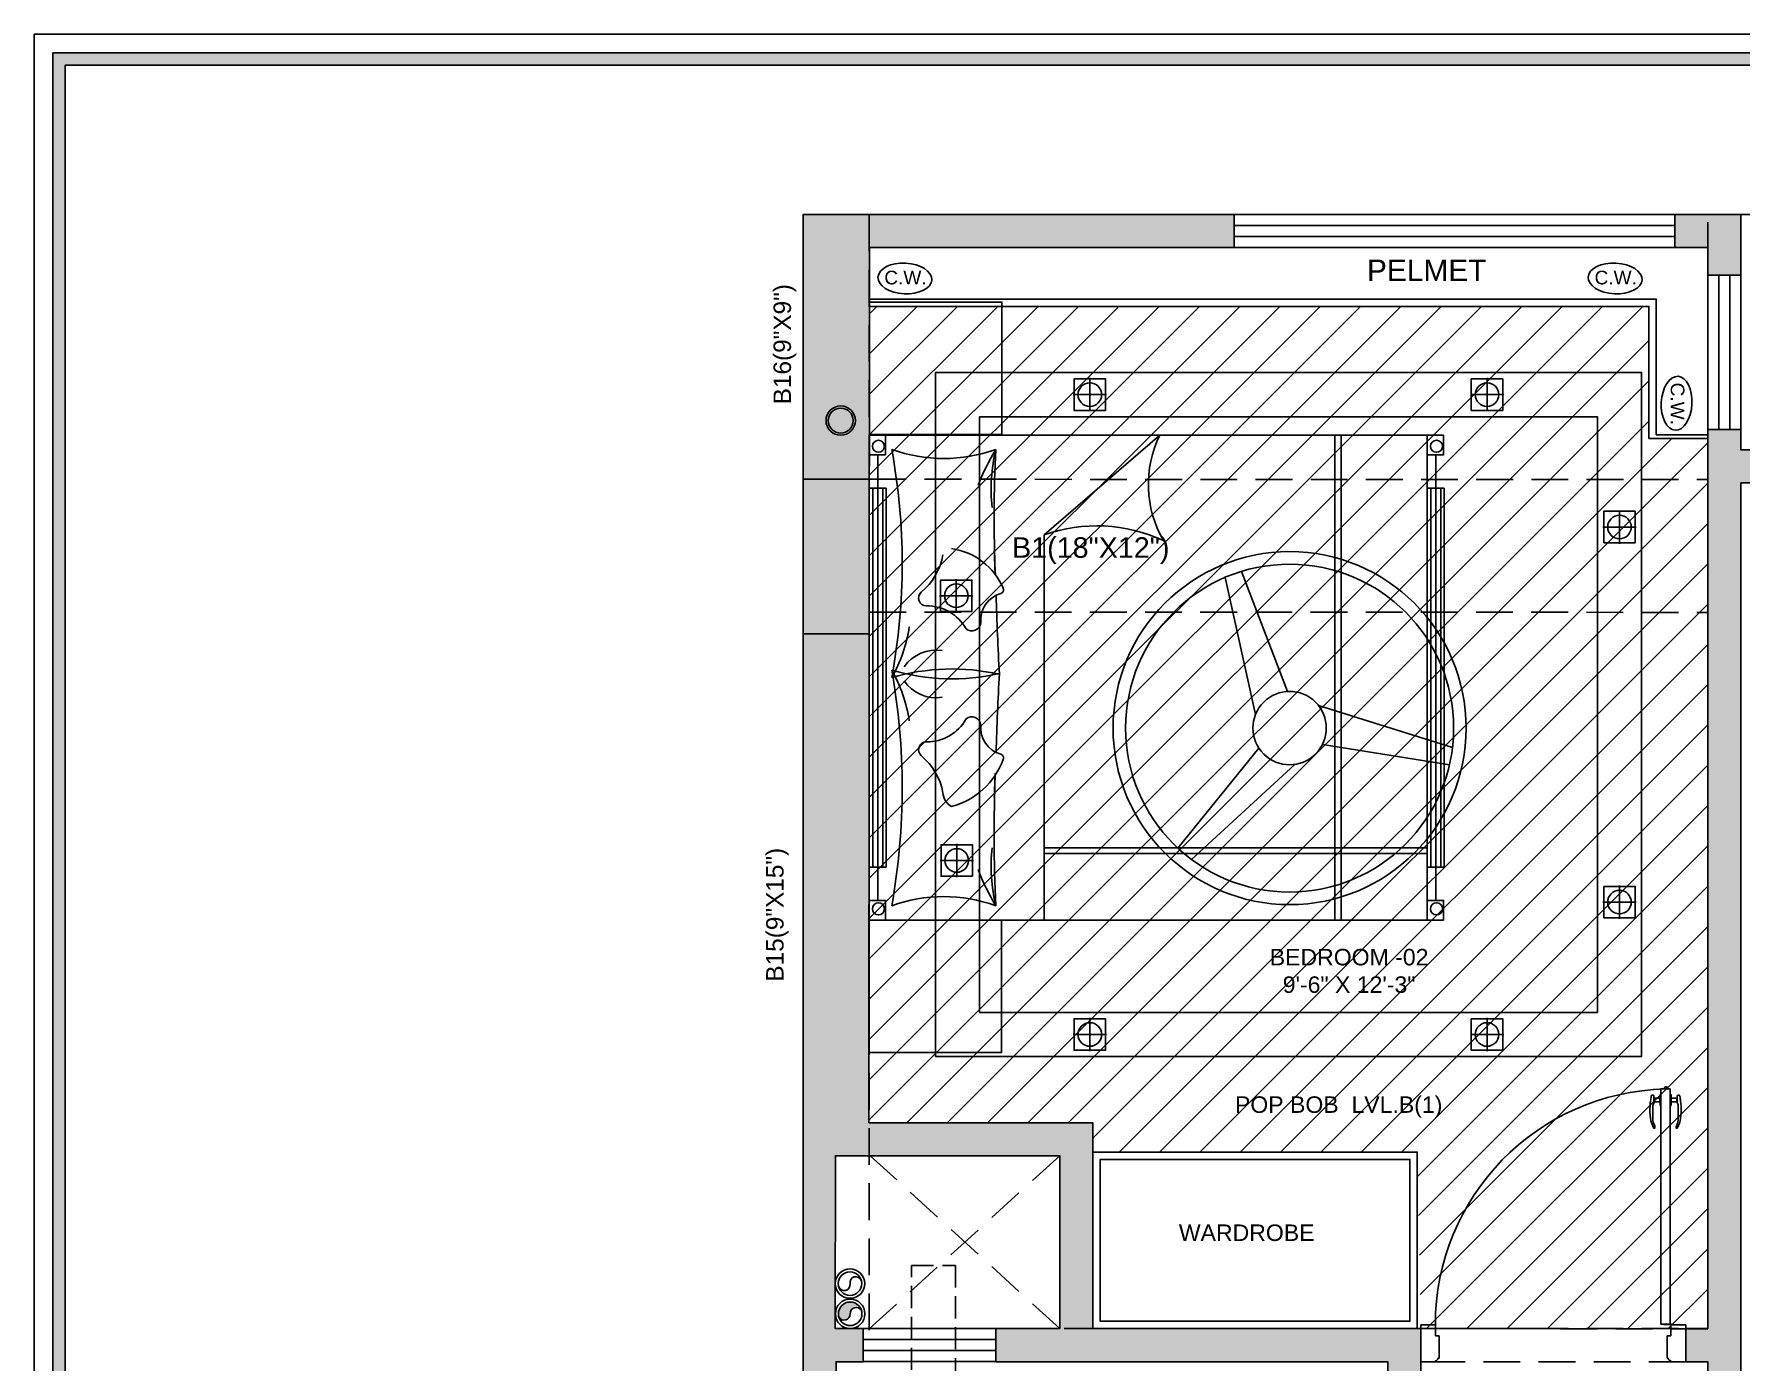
# Model space of a CAD drawing. Extents: x 374263 to 374793, y -84373 to -83661.
# Drawn here: x 374263.5 to 374495.5, y -83841.8 to -83661.2 of the extents above; entities that cross this region are included whole.
import ezdxf
from ezdxf.lldxf.tags import DXFTag

# ---------------------------------------------------------------- set-up
doc = ezdxf.new("R2010")
doc.units = 0
doc.header["$MEASUREMENT"] = 0
for name, pattern in [('ACAD_ISO03W100', [30, 12, -18]), ('CONTINOUS', [0]), ('DASH', [0.35, 0.25, -0.1]), ('DASHED2', [0.375, 0.25, -0.125]), ('HIDDEN', [0.375, 0.25, -0.125])]:
    doc.linetypes.add(name, pattern=pattern)
doc.layers.get('0').update_dxf_attribs({"linetype": 'CONTINUOUS'})
for name, color, linetype in [('_DIMENSION', 190, 'CONTINUOUS'), ('_ELEVATION__30', 5, 'CONTINUOUS'), ('_HATCH_253', 253, 'CONTINUOUS'), ('_HIDDEN', 2, 'ACAD_ISO03W100'), ('_TEXT', 3, 'CONTINUOUS'), ('BEAM', 7, 'DASH'), ('CEIL-CENTRE_LINE', 144, 'CENTER2'), ('COLUMN', 2, 'CONTINUOUS'), ('DIM4', 2, 'CONTINUOUS'), ('DOOR', 32, 'CONTINUOUS'), ('E-POWER', 3, 'CONTINUOUS'), ('FORMAT_BODER', 34, 'CONTINUOUS'), ('FORMAT_TEXT', 34, 'CONTINUOUS'), ('HATCH', 251, 'CONTINUOUS'), ('PL_SOIL_PIPE', 20, 'CONTINUOUS'), ('TEXT', 3, 'CONTINUOUS')]:
    doc.layers.add(name, color=color, linetype=linetype)
doc.styles.add('6_IN', font='arial.ttf', dxfattribs={"height": 6})
doc.styles.add('GET', font='swissek.ttf')
doc.styles.add('TEXT', font='arial.ttf', dxfattribs={"height": 5})
tags = doc.linetypes.add('CENTER2', pattern=[1.125, 0.75, -0.125, 0.125, -0.125]).pattern_tags.tags
tags[10:11] = [DXFTag(74, 4), DXFTag(75, 0), DXFTag(340, '0'), DXFTag(46, 1.0), DXFTag(50, 0.0), DXFTag(44, 0.0), DXFTag(45, 0.0)]
tags[8:9] = [DXFTag(74, 4), DXFTag(75, 0), DXFTag(340, '0'), DXFTag(46, 1.0), DXFTag(50, 0.0), DXFTag(44, 0.0), DXFTag(45, 0.0)]
tags[6:7] = [DXFTag(74, 4), DXFTag(75, 0), DXFTag(340, '0'), DXFTag(46, 1.0), DXFTag(50, 0.0), DXFTag(44, 0.0), DXFTag(45, 0.0)]
tags[4:5] = [DXFTag(74, 4), DXFTag(75, 0), DXFTag(340, '0'), DXFTag(46, 1.0), DXFTag(50, 0.0), DXFTag(44, 0.0), DXFTag(45, 0.0)]

# ---------------------------------------------------------------- blocks, each defined once
blk = doc.blocks.new('HANDLE_')
at = {"color": 25}
for p, q in [((-0.7500000000004547, -1.09139e-11), (0.7500000000004547, 1.09139e-11)), ((-3.842498068636357, -0.8676284369915948), (-3.853216888692712, -0.9166993664020991)), ((-0.7499999999977263, -0.1250000000121645), (-0.7500000000004547, -1.20508e-11)), ((-0.7499999999977263, -0.1250000000121645), (0.7500000000022738, -0.1250000000121645)), ((-0.31193088684131, -0.1339285402199266), (-0.3119308868422195, -0.1250000000121645)), ((0.3032124157793987, -0.9556787557717143), (-0.3032124157766702, -0.9556787557717143)), ((-0.2933930870608492, -0.1524663399978863), (0.2933930870653967, -0.1524663399978863)), ((-0.2499999999986358, -0.902466339997886), (-0.2499999999986358, -0.1524663399978863)), ((-0.2499999999977263, -0.9024663399977724), (0.2500000000022737, -0.9024663399977724)), ((0.2500000000013642, -0.902466339997886), (0.2500000000013642, -0.1524663399977726)), ((0.3032124157793987, -0.9556787557717143), (0.3426731880731495, -0.95135046825294)), ((0.3119308868458575, -0.1339285402199266), (0.3119308868467669, -0.1250000000121645)), ((0.6463932587589625, -1.053500312676419), (0.646393258758053, -1.234952984337382)), ((0.7500000000022738, -0.1250000000121645), (0.7500000000004547, -1.20508e-11))]:
    blk.add_line(p, q, dxfattribs=at)
for centre, radius, start, end in [((-3.778072760740997, -0.9331134917514416), 0.0769159507294752, 167.6781249051478, 262.0686072607006), ((-3.767353940683732, -0.8840425623365034), 0.0769159507294752, 88.24931041742155, 167.6781249085744), ((-0.3009289805590924, -1.419460461631159), 0.4637873270867705, 90.28209423090686, 130.7272898885489), ((-0.2933930870608492, -0.1339285402175392), 0.0185377997804608, 180.0000000073801, 270), ((-0.2499999999986358, -0.9556787557762618), 0.0532124157783414, 90, 179.9999999951015), ((0.2500000000013642, -0.9556787557762618), 0.0532124157783414, 4.8983595e-09, 90), ((0.2933930870653967, -0.1339285402175392), 0.0185377997804608, 270, 359.9999999926198), ((0.415379954731634, -1.423615301906123), 0.477828784213676, 67.39559944381442, 98.75216363580843), ((0.5694773080263076, -1.234952984337155), 0.0769159507294752, 278.1758633467022, 359.9999999994072), ((0.5694773080290361, -1.053500312676192), 0.0769159507294752, 359.9999999998307, 67.39559944375627)]:
    blk.add_arc(centre, radius, start, end, dxfattribs=at)
for points, knots in [([(0.5804156764365871, -1.311087178844559), (0.2404666102843294, -1.359928414367117), (-0.5324436510968554, -1.500316170596986), (-2.807718213423413, -1.583981610057549), (-3.622089301655705, -1.037196674035044), (-3.779623931885451, -1.010556217176142), (-3.788686179886553, -1.009293665094332)], [0.06465077938968, 0.06465077938968, 0.06465077938968, 0.06465077938968, 0.4505205632379475, 1.832325763560979, 2.246212023165044, 2.271789688375158, 2.271789688375158, 2.271789688375158, 2.271789688375158]), ([(-0.6035313947181749, -1.067991453448598), (-0.6098302535333461, -1.068714258614932), (-0.6161585194799954, -1.069431592586282), (-0.7698983168706947, -1.08664164307754), (-0.9305572701600792, -1.099817278792102), (-2.418423520624401, -1.120246660228416), (-2.754086384392849, -1.10592491586908), (-3.055444082143821, -1.039428431763212), (-3.109407603767521, -1.023997047075339), (-3.205341281711751, -0.9890947827407216), (-3.252207411322614, -0.9665128117130732), (-3.367705836836193, -0.9102795760228444), (-3.434128194658569, -0.8767955881079386), (-3.560049150617032, -0.8354699217416055), (-3.607370699731744, -0.8233649423218594), (-3.697280721912193, -0.8102639610380036), (-3.733476652535956, -0.8081261451404771), (-3.765004116617547, -0.8071625141921002)], [0.6671451956050121, 0.6671451956050121, 0.6671451956050121, 0.6671451956050121, 0.6810983110480155, 0.6810983110480155, 1.004570596250969, 1.004570596250969, 1.651515166656878, 1.651515166656878, 1.812419402126525, 1.812419402126525, 1.988170690984935, 1.988170690984935, 2.163921979843344, 2.163921979843344, 2.251194067272754, 2.251194067272754, 2.323653162038147, 2.323653162038147, 2.323653162038147, 2.323653162038147])]:
    blk.add_open_spline(points, degree=3, knots=knots, dxfattribs=at)
blk = doc.blocks.new("D3'")
at = {"layer": 'DOOR', "color": 251}
for p, q in [((-2.582151463421723, 37.09107455348101), (-2.582151463421723, 37.42844256444266)), ((-3.364944593389736, 5.08796792857538), (-3.364944593389736, 37.09107455347919)), ((-2.114944593389735, 37.09107455348101), (-3.364944593389736, 37.09107455348101)), ((-2.114944593389735, 5.08796792857538), (-2.114944593389735, 37.09107455347919)), ((-36.00000000000046, 0), (-36.00000000000046, 5.000000000001818)), ((-34.03367700265244, 5.000000000001818), (-35.99999999999955, 5.000000000001818)), ((-36.00000000000091, 4.750000000000909), (-36, 0.2500000000009095)), ((-36.00000000000091, 4.750000000000909), (-36, 0.2500000000009095)), ((-36.00000000000046, 0.2500000000009095), (-36.00000000000046, 4.750000000000909)), ((-35.5, 5.000000000001818), (-35.5, 5.000000000001818)), ((-34.03367700265244, 5.000000000001818), (-34.03367700265244, 3.500000000001819)), ((-3.364944593389736, 5.08796792857538), (-2.114944593389735, 5.087967928577199)), ((-2.080378661138638, 5.089281034575833), (-2.952244309281923, 5.089281034574012)), ((-2.952244309281923, 5.073297343289596), (-2.952244309281923, 5.089281034574012)), ((-2.082332696775663, 5.073297343291415), (-2.952244309281923, 5.073297343289596)), ((-2.033677002652438, 5.000000000001818), (-2.033677002652438, 3.500000000001819)), ((-2.015983691284418, 5.006948337801077), (-2.015983691284418, 4.137036725293)), ((-2, 5.008902373436285), (-2, 4.137036725293)), ((-2.000000000000909, 5.000000000001818), (0, 5.000000000001818)), ((-0.75, 5.000000000001818), (-0.75, 5.000000000001818)), ((-0.75, 5.000000000001818), (-0.75, 5.000000000001818)), ((0, 0), (0, 5.000000000001818)), ((-4.547e-13, 0.2500000000045475), (-4.547e-13, 4.750000000004545)), ((-9.095e-13, 4.750000000007275), (0, 0.250000000007276)), ((-34.03367700265244, 3.500000000003637), (-33.53367700265244, 3.500000000001819)), ((-33.53367700265244, 3.500000000003637), (-33.53367700265244, 0.500000000003638)), ((-2.033677002652438, 3.500000000003637), (-2.533677002652437, 3.500000000001819)), ((-2.533677002652437, 3.500000000003637), (-2.533677002652437, 0.500000000003638)), ((-2.015983691284418, 4.137036725293), (-2, 4.137036725293)), ((-34.03367700265244, 1.819e-12), (-36.00000000000046, 0)), ((-34.03367700265244, 0.1381389938869688), (-34.03367700265244, 1.819e-12)), ((-33.53367700265244, 0.500000000001819), (-33.67181599653668, 0.500000000001819)), ((-2.533677002652437, 0.500000000001819), (-2.395538008768198, 0.500000000001819)), ((-2.033677002652438, 0.1381389938869688), (-2.033677002652438, 1.819e-12)), ((-2.033677002652438, 1.819e-12), (0, 0))]:
    blk.add_line(p, q, dxfattribs=at)
blk.add_circle((-2.015983691284644, 5.073297343291415), 0.0663490054912472, dxfattribs=at)
for centre, radius, start, end in [((-2.582151463421951, 37.09107455348101), 0.3373680109623365, 90, 180), ((-2.001500999663903, 5.06734061591726), 32.03224678733896, 91.32096415422062, 180.1204516170646), ((-34.03367700265267, 0.500000000001819), 0.3618609855343493, 269.9999999999479, 0), ((-2.033677002652666, 0.500000000001819), 0.3618609855343493, 180, 270.0000000000521)]:
    blk.add_arc(centre, radius, start, end, dxfattribs=at)
at = {"layer": 'DOOR', "color": 251, "extrusion": (0, 0, -1), "zscale": -1, "rotation": 90}
blk.add_blockref('HANDLE_', (3.364944593378821, 35.59107455347919), dxfattribs=at)
at = {"layer": 'DOOR', "color": 251, "rotation": 90}
blk.add_blockref('HANDLE_', (-2.114944593400648, 35.59107455347919), dxfattribs=at)
blk = doc.blocks.new('IUGUR6R')
at = {"layer": 'HATCH'}
h = blk.add_hatch(color=252, dxfattribs=at)
h.dxf.hatch_style = 1
h.paths.add_polyline_path([(363093.4332951504, -82461.4428128141), (363084.4332951595, -82461.4428128141), (363084.4332951595, -82440.4428128141), (363093.4332951504, -82440.4428128141)])
at = {"layer": 'COLUMN', "ltscale": 10}
blk.add_lwpolyline([(363093.4332951504, -82461.4428128141), (363084.4332951595, -82461.4428128141), (363084.4332951595, -82440.4428128141), (363093.4332951504, -82440.4428128141)], close=True, dxfattribs=at)
blk = doc.blocks.new('R_W_P')
h = blk.add_hatch(color=5)
edge = h.paths.add_edge_path()
edge.add_arc((0.5650995811330155, -0.5738365855424205), 1.09365611150203, 46.97891212682749, 148.3522443334496)
edge.add_arc((-1.296937221214949, 0.5738365855370386), 1.09365611150203, 226.9789121268035, 328.3522443334053, ccw=False)
edge.add_arc((-0.365918820044812, 0), 1.692307692307715, 7.665578230314793, 187.6655782302262, ccw=False)
for radius in [2.000000000000025, 1.692307692307715]:
    blk.add_circle((-0.365918820044812, 0), radius)
blk = doc.blocks.new('YTRYETY')
at = {"layer": 'PL_SOIL_PIPE', "ltscale": 15}
for radius in [1.999999999999999, 1.599999999999999]:
    blk.add_circle((93722.20259649427, -60350.95079915662), radius, dxfattribs=at)
for centre, start, end in [((93722.1349007243, -60350.15177561116), 102.7037645026153, 274.8427124536952), ((93722.27029226428, -60351.74982270207), 282.7037645026154, 94.84271245369528)]:
    blk.add_arc(centre, 0.8018861162721911, start, end, dxfattribs=at)
blk = doc.blocks.new('WASTE')
blk.add_hatch(color=132).paths.add_polyline_path([(0.9731623172859722, -1.196909174849662, 0.8053225441454062), (0.995486700558729, 0.4029350744169343, 0.4183062879604785), (-0.6268376827141529, -1.196909174849688, 0.4101326469305815), (0.9508379340129524, -2.796753424116312, -0.8053225441455412)])
for radius in [1.999999999999999, 1.599999999999999]:
    blk.add_circle((0.9731623172858468, -1.196909174849688), radius)
for centre, start, end in [((0.8097751235716948, -0.3945513710054791), 281.5099872441403, 76.5526600904395), ((1.136549510999997, -1.999266978693901), 101.5099872441403, 256.5526600904395)]:
    blk.add_arc(centre, 0.8188244136928791, start, end)
blk = doc.blocks.new('GTGT')
at = {"layer": '_HATCH_253', "ltscale": 12}
h = blk.add_hatch(color=251, dxfattribs=at)
h.dxf.hatch_style = 1
h.paths.add_polyline_path([(367154.9102368082, -82872.52677304824), (367154.9102368082, -82877.27676515239), (367124.3397711361, -82877.27676554132), (367124.339771136, -82872.52677343717), (367103.2936535343, -82872.52677343716), (367103.29361049, -82868.02677340235), (367098.7931801061, -82868.02677340788), (367098.7931800766, -82850.02590491815), (367103.2934383046, -82850.02590491262), (367103.2931800512, -82823.02720459795), (367103.2931800471, -82823.02677335068), (367152.8030429758, -82823.02677335622), (367152.8030429764, -82818.52677335622), (367103.2930549289, -82818.52677335622), (367103.2930549289, -82703.02677335622), (367189.9697903104, -82703.02677335616), (367189.9697903104, -82698.52677335616), (367178.2930727279, -82698.52677335619), (367178.2930549672, -82598.24072559718), (367173.7930549289, -82598.02434133648), (367173.7930549289, -82698.5261128873), (367098.7937429174, -82698.52611288725), (367098.7930549243, -82557.52677335619), (367115.2930549289, -82557.52677335619), (367115.2930549289, -82553.02677335622), (367103.2930549198, -82553.02677335622), (367102.4044610281, -82496.02677335619), (367169.2930518665, -82496.02677335619), (367169.2930518665, -82553.02676110645), (367151.2930549289, -82553.02677335619), (367151.2930549289, -82557.52677335622), (367173.7930549243, -82557.52677335622), (367173.793054929, -82559.07729268054), (367178.2930549289, -82559.07734643227), (367178.2930447116, -82467.02944128621), (367173.7930549243, -82467.02852750702), (367173.7930549243, -82491.52594530841), (367173.7930549243, -82491.57677335621), (367098.7930552755, -82491.52594530124), (367098.7930549289, -82431.52677335622), (367102.4831685448, -82431.52677335622), (367102.4831685448, -82427.01457387483), (367098.6732821608, -82427.01396078014), (367098.6894921752, -82403.52677335622), (367129.1887950877, -82403.52677335612), (367129.1887950877, -82427.01747047149), (367129.1887950877, -82427.01808356617), (367120.4831685448, -82427.01747047149), (367120.4831685448, -82431.52677335622), (367173.7930549291, -82431.52677335622), (367173.7930549291, -82436.02677335622), (367178.2930549291, -82436.02677335622), (367178.2930549291, -82427.02677335622), (367133.6849342408, -82427.01880709405), (367133.6887945086, -82399.03097262213), (367103.2431451681, -82399.02677335622), (367103.342966418, -82280.02471294171), (367105.7992928159, -82280.02677335622), (367152.9020962794, -82280.02677335622), (367152.9020962794, -82275.52677330651), (367094.2930549289, -82275.52677335622), (367094.2930549289, -82881.52677335622), (367191.719405025, -82881.52677335622), (367191.7194050239, -82868.02677226064), (367187.2194050311, -82868.02677166574), (367187.21940503, -82872.52677284226)])
h = blk.add_hatch(color=251, dxfattribs=at)
h.dxf.hatch_style = 1
h.paths.add_polyline_path([(367212.793054929, -82275.52677336917), (367221.793054929, -82275.52677335622), (367221.7930549416, -82283.7767733508), (367217.2930549235, -82283.7767733508), (367217.293054929, -82280.02677335622), (367212.7930549264, -82280.02677335366)])
h.paths.add_polyline_path([(367217.2930546341, -82304.7767733508), (367221.7930549525, -82304.7767733508), (367221.793054929, -82307.52677335622), (367226.2930535841, -82307.52677258023), (367226.2930535135, -82312.02677258023), (367221.793054929, -82312.02677335622), (367221.7930549285, -82434.52677335628), (367217.2930549285, -82434.52677335628), (367217.2930549291, -82431.52677335619), (367214.2930549291, -82431.52677335622), (367214.2930549291, -82427.02677335622), (367217.293054929, -82427.02677335622)])
edge = h.paths.add_edge_path()
edge.add_line((367329.7930549288, -82726.65945583295), (367329.7930549288, -82697.02677335619))
edge.add_line((367329.7930549288, -82697.02677335619), (367300.79304473, -82697.02677335616))
edge.add_line((367300.79304473, -82697.02677335616), (367300.79304473, -82692.52677335616))
edge.add_line((367300.79304473, -82692.52677335616), (367329.79304473, -82692.52677335619))
edge.add_line((367329.79304473, -82692.52677335619), (367329.7930447299, -82479.52677335619))
edge.add_line((367329.7930447299, -82479.52677335619), (367217.2930549291, -82479.52677335619))
edge.add_line((367217.2930549291, -82479.52677335619), (367217.2930549285, -82470.52677335622))
edge.add_line((367217.2930549285, -82470.52677335622), (367221.7930549285, -82470.52677335622))
edge.add_line((367221.7930549285, -82470.52677335622), (367221.7930549287, -82475.02677335622))
edge.add_line((367221.7930549287, -82475.02677335622), (367329.7930549288, -82475.02677335635))
edge.add_line((367329.7930549288, -82475.02677335635), (367329.7935345143, -82313.5255941565))
edge.add_line((367329.7935345143, -82313.5255941565), (367325.2930549289, -82313.52559415647))
edge.add_line((367325.2930549289, -82313.52559415647), (367325.293054929, -82288.02677335622))
edge.add_line((367325.293054929, -82288.02677335622), (367278.2930549289, -82288.02677335622))
edge.add_line((367278.2930549289, -82288.02677335622), (367278.2930549288, -82312.02677335622))
edge.add_line((367278.2930549288, -82312.02677335622), (367262.2930535605, -82312.02677335622))
edge.add_line((367262.2930535605, -82312.02677335622), (367262.2930535605, -82307.52677335622))
edge.add_line((367262.2930535605, -82307.52677335622), (367273.7930549289, -82307.52677335624))
edge.add_line((367273.7930549289, -82307.52677335624), (367273.7930549289, -82283.52677335622))
edge.add_line((367273.7930549289, -82283.52677335622), (367334.2930549291, -82283.52677335622))
edge.add_line((367334.2930549291, -82283.52677335622), (367334.2932020692, -82845.52677335622))
edge.add_line((367334.2932020692, -82845.52677335622), (367318.793054958, -82845.52677339004))
edge.add_line((367318.793054958, -82845.52677339004), (367318.793054958, -82841.0267733224))
edge.add_line((367318.793054958, -82841.0267733224), (367325.293047143, -82841.02677335622))
edge.add_line((367325.293047143, -82841.02677335622), (367329.7930549289, -82841.02677335622))
edge.add_line((367329.7930549289, -82841.02677335622), (367329.7930549289, -82816.26136971677))
at = {"layer": '_HATCH_253', "color": 4}
for p, q in [((367152.9020962794, -82275.52677330651), (367152.902096277, -82277.77677330651)), ((367152.9020962794, -82275.52677330651), (367212.793054929, -82275.52677336917)), ((367212.793054929, -82275.52677336917), (367212.7930549267, -82277.77677336917)), ((367152.90209627466, -82280.02677330651), (367152.902096277, -82277.77677330651)), ((367212.7930549243, -82280.02677336917), (367212.7930549267, -82277.77677336917)), ((367152.90209627466, -82280.02677330651), (367212.7930549243, -82280.02677336917)), ((367217.293054976, -82304.77677335622), (367217.2930549326, -82283.77677335622)), ((367217.2930549326, -82283.77677335622), (367219.5430549326, -82283.77677335156)), ((367221.7930549326, -82283.77677334692), (367219.5430549326, -82283.77677335156)), ((367221.793054976, -82304.77677334692), (367221.7930549326, -82283.77677334692)), ((367217.293054976, -82304.77677335622), (367219.543054976, -82304.77677335156)), ((367221.793054976, -82304.77677334692), (367219.543054976, -82304.77677335156)), ((367102.4831685394, -82427.02067361555), (367120.4831685448, -82427.01747047149)), ((367102.4831685394, -82427.02067361555), (367102.4835689324, -82429.27067357993)), ((367120.4831685448, -82427.01747047149), (367120.48356893775, -82429.26747043587)), ((367102.48396932543, -82431.5206735443), (367102.4835689324, -82429.27067357993)), ((367120.4839693308, -82431.51747040024), (367120.48356893775, -82429.26747043587)), ((367102.48396932543, -82431.5206735443), (367120.4839693308, -82431.51747040024))]:
    blk.add_line(p, q, dxfattribs=at)
at = {"layer": '_HATCH_253'}
for p, q in [((367152.9020962778, -82277.02677330651), (367212.79305492743, -82277.02677336917)), ((367152.90209627623, -82278.52677330651), (367212.79305492586, -82278.52677336917)), ((367218.793054976, -82304.77677335312), (367218.7930549326, -82283.77677335312)), ((367220.293054976, -82304.77677335002), (367220.2930549326, -82283.77677335002)), ((367102.4834354681, -82428.5206735918), (367120.48343547346, -82428.51747044774)), ((367102.48370239674, -82430.02067356805), (367120.4837024021, -82430.01747042399))]:
    blk.add_line(p, q, dxfattribs=at)
at = {"layer": '_HATCH_253', "linetype": 'BYBLOCK'}
for p, q in [((367127.0580220966, -82319.0880292238), (367142.7879884279, -82305.5267733562)), ((367179.1643174327, -82371.46188296501), (367179.1643174327, -82305.5267733562)), ((367104.4586400891, -82308.1813429979), (367104.4586400891, -82368.80731332333)), ((367180.3299025929, -82308.1813429979), (367180.3299025929, -82368.80731332333)), ((367127.0580220966, -82371.46188296501), (367127.0580220966, -82319.0880292238))]:
    blk.add_line(p, q, dxfattribs=at)
at = {"layer": '_HATCH_253', "color": 251, "ltscale": 12}
for points in [[(367094.2930549289, -82881.52677335622), (367094.2930549289, -82275.52677335622), (367152.9020962794, -82275.52677330651), (367152.9020962794, -82280.02677335622), (367103.3429646897, -82280.02677335622), (367103.2431451681, -82399.02677335622), (367133.6887950877, -82399.0267733561), (367133.6849342408, -82427.01880709405), (367178.2930549291, -82427.02677335622), (367178.2943624778, -82436.02677335622)], [(367173.7930549291, -82436.02677335622), (367173.7930549291, -82431.52677335622), (367120.4831685448, -82431.52677335622), (367120.4831685448, -82427.01747047149), (367129.1887950877, -82427.01808356617), (367129.1887950877, -82403.52677335612), (367098.6894921752, -82403.52677335622), (367098.6732821608, -82427.01396078014), (367102.4831685448, -82427.01457387483), (367102.4831685448, -82431.52677335622), (367098.7930549289, -82431.52677335622), (367098.7930552755, -82491.52677335622)]]:
    blk.add_lwpolyline(points, dxfattribs=at)
for points in [[(367212.793054929, -82275.52677336917), (367221.793054929, -82275.52677335622), (367221.7930549416, -82283.7767733508), (367217.2930549235, -82283.7767733508), (367217.293054929, -82280.02677335622), (367212.7930549264, -82280.02677335366)], [(367217.2930546341, -82304.7767733508), (367221.7930549525, -82304.7767733508), (367221.793054929, -82307.52677335622), (367226.2930535841, -82307.52677258023), (367226.2930535135, -82312.02677258023), (367221.793054929, -82312.02677335622), (367221.7930549285, -82434.52677335628), (367217.2930549285, -82434.52677335628), (367217.2930549291, -82431.52677335619), (367214.2930549291, -82431.52677335622), (367214.2930549291, -82427.02677335622), (367217.293054929, -82427.02677335622)]]:
    blk.add_lwpolyline(points, close=True, dxfattribs=at)
at = {"layer": '_HATCH_253', "color": 251}
for points in [[(367121.3217530414, -82305.42677335623), (367103.3217530414, -82305.42677335623), (367103.3217530414, -82287.42677335623), (367121.3217530414, -82287.42677335623)], [(367121.2930549289, -82389.46188296501), (367103.2930549289, -82389.46188296501), (367103.2930549289, -82371.46188296501), (367121.2930549289, -82371.46188296501)]]:
    blk.add_lwpolyline(points, close=True, dxfattribs=at)
at = {"layer": '_HATCH_253', "linetype": 'BYBLOCK'}
for points in [[(367105.4976196549, -82305.5267733562), (367105.4976196549, -82308.1813429979), (367103.2930549289, -82308.1813429979)], [(367181.3688821587, -82371.46188296501), (367103.2930549289, -82371.46188296501), (367103.2930549289, -82305.52677335622), (367181.3688821587, -82305.52677335528)], [(367166.5932456831, -82371.46188296501), (367166.5932456831, -82305.5267733562)], [(367167.4693172178, -82371.46188296501), (367167.4693172178, -82305.5267733562)], [(367181.3688821587, -82305.5267733562), (367181.3688821587, -82308.1813429979), (367179.1643174327, -82308.1813429979)], [(367103.2930549289, -82312.73041506887), (367105.5872232717, -82312.73041506887)], [(367103.7727331434, -82364.25824125235), (367103.7727331434, -82312.73041506887)], [(367105.1350967203, -82364.25824125235), (367105.1350967203, -82312.73041506887)], [(367105.5872232717, -82364.25824125235), (367105.5872232717, -82312.73041506887)], [(367179.1643174327, -82312.73041506887), (367181.4584857764, -82312.73041506887)], [(367179.6439956481, -82364.25824125235), (367179.6439956481, -82312.73041506887)], [(367181.0063592241, -82364.25824125235), (367181.0063592241, -82312.73041506887)], [(367181.4584857764, -82364.25824125235), (367181.4584857764, -82312.73041506887)], [(367179.1643174327, -82361.62767714944), (367127.0580220966, -82361.62767714944)], [(367179.1643174327, -82362.40201104742), (367127.0580220966, -82362.40201104742)], [(367103.2930549289, -82364.25824125235), (367105.5872232717, -82364.25824125235)], [(367179.1643174327, -82364.25824125235), (367181.4584857764, -82364.25824125235)], [(367105.4976196549, -82371.46188296501), (367105.4976196549, -82368.80731332333), (367103.2930549289, -82368.80731332333)], [(367181.3688821587, -82371.46188296501), (367181.3688821587, -82368.80731332333), (367179.1643174327, -82368.80731332333)]]:
    blk.add_lwpolyline(points, dxfattribs=at)
at = {"layer": '_HATCH_253', "color": 251, "ltscale": 10}
blk.add_lwpolyline([(367133.6887950878, -82419.52677335622), (367133.6887950877, -82403.02677335622), (367177.7983317561, -82403.02677335622), (367177.7983317561, -82427.02677335622), (367133.6887950877, -82427.02677335622), (367133.6887950877, -82403.02677335619), (367133.6887950877, -82403.02677335622)], dxfattribs=at)
blk.add_lwpolyline([(367134.6887950878, -82418.52677335625), (367134.6887950877, -82404.02677335622), (367176.7983317561, -82404.02677335622), (367176.7983317561, -82426.02677335622), (367134.6887950877, -82426.02677335622), (367134.6887950877, -82418.52677335622)], close=True, dxfattribs=at)
at = {"layer": '_HATCH_253', "color": 251, "linetype": 'DASHED2', "ltscale": 20}
blk.add_lwpolyline([(367178.2930549291, -82427.02677335622), (367214.2930549291, -82427.02677335622), (367214.2930549291, -82431.52677335619), (367178.2930549291, -82431.52677335622)], close=True, dxfattribs=at)
at = {"layer": '_HATCH_253', "linetype": 'BYBLOCK'}
for centre in [(367104.5393662368, -82307.04121032947), (367180.4106287406, -82307.04121032947), (367104.5393662368, -82369.94744599269), (367180.4106287406, -82369.94744599269)]:
    blk.add_circle(centre, 0.8213620001911635, dxfattribs=at)
for centre, radius, start, end in [((367156.4942683865, -82312.22293204193), 15.25452888333852, 153.9623278599877, 210.0173730417914), ((367022.4347407947, -82322.98728315656), 85.33769666956896, 349.5249660774947, 10.47503392250531), ((367113.4187474929, -82287.80735592947), 20.89673707035097, 250.2291039489741, 289.7708960510258), ((367146.6634901463, -82323.26122896218), 30.56934476195656, 148.9025029548387, 159.139739250979), ((367143.9239860195, -82312.91211283796), 24.0597391914971, 166.9326280439929, 185.8487471700976), ((367321.8001091563, -82316.78029219557), 201.5279024963626, 177.3527278322001, 182.1874007587384), ((367641.5849661314, -82316.61739433122), 521.3127599483022, 180.0403459274257, 180.0472286356962), ((367134.2329130376, -82339.35906024028), 21.50334296055688, 65.10240396447024, 109.4913155704938), ((367104.693003619, -82320.18176523068), 8.775598779056915, 310.252192517378, 349.2575563508886), ((367113.2002299213, -82329.8830685926), 9.021565989300015, 23.0209260954128, 81.76162060140709), ((367187.6106846555, -82319.58624386725), 67.33851045081299, 181.4189596732037, 184.199843666699), ((367111.0452177859, -82327.68472142455), 1.055218911603481, 130.2521925173781, 270.4936447026342), ((367122.1790077341, -82330.68061659236), 3.741140320562588, 105.4045852417117, 185.5924601154451), ((367641.5849661314, -82310.78946853087), 521.3127599483022, 181.8171612186138, 182.9966658523481), ((367121.0275742606, -82326.5743051193), 0.5238628932036851, 287.5153131098475, 24.74465980152189), ((367111.1072444011, -82334.88377628785), 6.144103155822339, 29.30339457304341, 90.49364470263428), ((367088.5558591922, -82328.47465518893), 20.42528975520247, 330.5975120922858, 351.1793057341799), ((367117.2335252165, -82330.9177404999), 1.22877742232281, 231.2945424833351, 354.0461692683578), ((367112.3745412453, -82339.99762173307), 5.241546760276681, 80.7217232958682, 145.7354236680145), ((367114.5568098723, -82366.57951552545), 29.25199720225677, 77.30540100393543, 106.2929183472365), ((367016.8923473526, -82353.50137316559), 90.88009011172528, 349.8502693155016, 10.14973068449796), ((367088.5558591922, -82347.5140011323), 20.42528975520247, 8.820694265820094, 29.40248790771419), ((367114.5568098723, -82309.40914079577), 29.25199720225677, 253.7070816527635, 282.6945989960646), ((367112.3745412453, -82335.99103458908), 5.241546760276681, 214.2645763319855, 279.2782767041318), ((367641.5849661314, -82365.19918779128), 521.3127599483022, 177.0033341476519, 178.1828387813862), ((367117.2335252165, -82345.07091582131), 1.22877742232281, 5.95383073164226, 128.7054575166649), ((367111.1072444011, -82341.1048800343), 6.144103155822339, 269.5063552973658, 330.6966054269566), ((367122.1790077341, -82345.30803972886), 3.741140320562588, 174.4075398845549, 254.5954147582883), ((367111.0452177859, -82348.30393489667), 1.055218911603481, 89.50635529736573, 229.747807482622), ((367104.693003619, -82355.80689109054), 8.775598779056915, 10.74244364911096, 49.74780748262194), ((367111.8394697797, -82346.08824645668), 10.2936902064391, 284.9382031304916, 339.8534400068831), ((367121.0275742606, -82349.41435120285), 0.5238628932036851, 335.2553401984781, 72.48468689015253), ((367346.1954435689, -82359.66079195587), 225.923236986236, 177.9340834906894, 182.500239668952), ((367187.6106846555, -82356.40241245397), 67.33851045081299, 175.8001563333009, 178.5810403267963), ((367115.5650059921, -82354.0520725134), 2.253345527519222, 183.0296517776784, 241.5909505568931), ((367641.5849661314, -82360.37126199), 521.3127599483022, 179.9527713643038, 179.9596540725743), ((367143.9239860195, -82364.07654348326), 24.0597391914971, 174.1512528299024, 193.0673719560071), ((367146.6634901463, -82353.72742735998), 30.56934476195656, 200.860260749021, 211.0974970451613), ((367113.4187474929, -82389.18130039175), 20.89673707035097, 70.22910394897416, 109.7708960510259)]:
    blk.add_arc(centre, radius, start, end, dxfattribs=at)
at = {"layer": '_HATCH_253', "color": 251, "extrusion": (0, 0, -1)}
for name, p, xscale, zscale, rotation in [('R_W_P', (-367099.780594925, -82303.53886968773), -0.9999999999999989, -0.9999999999999989, 358.7661657752257), ('YTRYETY', (-417585.0546517853, 16964.27965678833), -1, -1, 84.15017993254243)]:
    blk.add_blockref(name, p, dxfattribs=dict(at, xscale=xscale, zscale=zscale, rotation=rotation))
at = {"layer": '_HATCH_253', "color": 251}
blk.add_blockref('IUGUR6R', (4009.860239345056, 128.9172186576179), dxfattribs=at)
at = {"layer": '_HATCH_253', "color": 251, "ltscale": 10, "xscale": 0.9999309507931979, "yscale": 0.9999309507931979, "zscale": 0.9999309507931979}
blk.add_blockref("D3'", (367214.2930549291, -82431.52677335622), dxfattribs=at)
at = {"layer": '_HATCH_253', "color": 251, "xscale": -0.999999999999998, "rotation": 104.623058545364}
blk.add_blockref('WASTE', (367099.2960298742, -82424.37528143726), dxfattribs=at)
at = {"layer": '_HATCH_253', "color": 251, "char_height": 2.242139876148006, "width": 25.3152430196307, "attachment_point": 8, "style": 'TEXT'}
for s, insert in [('\\A1;BEDROOM -02\\P9\'-6" X 12\'-3"', (367168.5328999228, -82381.40142477349)), ('{\\A1;WARDROBE}', (367154.6080121147, -82415.13975932355))]:
    blk.add_mtext(s, dxfattribs=dict(at, insert=insert))
blk = doc.blocks.new('TRTHTRH')
at = {"layer": 'DIM4', "color": 6, "ltscale": 20}
blk.add_ellipse((42025.43625840659, 1270.698413752711), major_axis=(-4.746902526688866, 0.2419066509065915), ratio=0.5706035901288792, dxfattribs=at)
at = {"layer": 'TEXT', "color": 1, "ltscale": 5, "insert": (42025.53770998447, 1272.065338355686), "char_height": 2.407666848032388, "width": 86.43804471804536, "attachment_point": 2, "rotation": 359.99999941000124, "style": 'GET'}
blk.add_mtext('{\\fArial|b0|i0|c0|p34;C.W.}', dxfattribs=at)
blk = doc.blocks.new('CF')
at = {"layer": 'E-POWER'}
for p, q in [((-0.2910264220117824, 4.98095363345783), (-6.527059153537266, 21.31706797782681)), ((-8.774082959804218, 20.49476412631338), (-4.624768626163132, 1.872461116116028)), ((22.13602786118281, -2.648803328534996), (3.933983204784454, 3.068936561983719)), ((4.459145592903951, -2.238440541586897), (21.72465198434656, -5.005934947148489)), ((-4.168119172201841, -2.74251308899693), (-15.19759282885934, -16.31113302771701)), ((-13.36194490359048, -17.84596079825133), (0.6907854140736163, -4.941397675625922))]:
    blk.add_line(p, q, dxfattribs=at)
blk.add_circle((0, 0), 24, dxfattribs=at)
for major_axis, ratio, start_param, end_param in [((-22.29393265486237, 0.0213383880196572), 0.9999999998009174, 3.14254979210089, 9.425735099280477), ((3.528072807996227, 3.528072807996227), 0.9999999999969872, 5.497787143780628, 11.78097245096021)]:
    blk.add_ellipse((0, 0), major_axis=major_axis, ratio=ratio, start_param=start_param, end_param=end_param, dxfattribs=at)
blk = doc.blocks.new('CONCEALED_LIGHTS')
at = {"linetype": 'BYBLOCK', "ltscale": 0.1}
blk.add_lwpolyline([(1575.838858630336, -26814.89776304929), (1579.838858630336, -26814.89776304929), (1579.838858630336, -26810.89776304929), (1575.838858630336, -26810.89776304929)], close=True, dxfattribs=at)
for points in [[(1577.838858630334, -26815.01908339285), (1577.838858630337, -26810.77644270573)], [(1575.717538286775, -26812.89776304929), (1579.960178973895, -26812.89776304929)]]:
    blk.add_lwpolyline(points, dxfattribs=at)
blk.add_circle((1577.838858630336, -26812.89776304929), 1.5, dxfattribs=at)
blk = doc.blocks.new('THRTHTY')
at = {"layer": 'BEAM', "linetype": 'HIDDEN', "ltscale": 20}
for points in [[(374226.0187282285, -82175.62980222626), (374410.0187163647, -82175.62980222626), (374410.0187163583, -82183.62980916111), (374466.0187282222, -82183.62979531728)], [(374226.0187282221, -82175.62980222626), (374226.0187282221, -82781.6298022392)], [(374235.0187282221, -82175.62980222626), (374235.0187282221, -82211.62862303946)], [(374235.0475095175, -82211.62863600567), (374349.0172417492, -82211.67592819346), (374349.0123622019, -82175.62980222626)], [(374235.0187282221, -82327.3615308592), (374235.0187282221, -82229.68060415148), (374349.0152147737, -82229.73196046737), (374349.0187509256, -82327.14495116798), (374235.0187997749, -82327.10822433529)], [(374260.9144565202, -82303.62980223916), (374260.9144565202, -82327.1298022392), (374235.1648109943, -82303.62980223916), (374260.9144565202, -82303.62980223916), (374235.0187282221, -82327.1782455775)]]:
    blk.add_lwpolyline(points, dxfattribs=at)
at = {"layer": 'TEXT', "style": 'TEXT'}
for s, p in [('B16(9"X9")', (374224.3771366656, -82201.44225267367)), ('B15(9"X15")', (374223.3697444294, -82279.94856937403))]:
    blk.add_text(s, height=2.372476828180635, rotation=90, dxfattribs=at).set_placement(p)
blk.add_text('B1(18"X12")', height=2.789587674644085, dxfattribs=at).set_placement((374254.4377795087, -82222.30487625477))

msp = doc.modelspace()

# ---------------------------------------------------------------- hatches: boundary and pattern name
at = {"layer": '_DIMENSION', "ltscale": 20}
h = msp.add_hatch(dxfattribs=at)
h.set_pattern_fill('ANSI31', color=251, scale=31)
h.set_pattern_definition([(45, (7626.950766568305, 133.5631129440007), (-2.740038777097872, 2.740038777097872), [])])
h.paths.add_polyline_path([(374483.0354480953, -83698.24492937441), (374377.0390696519, -83698.24492937441), (374377.0390696519, -83809.25927122688), (374407.43479795, -83809.25927122677), (374407.43479795, -83813.25927122688), (374451.5443346184, -83813.25927122688), (374452.0415435627, -83837.2592716708), (374468.1366634471, -83837.25927122688), (374491.0382038716, -83837.25927122688), (374491.0365683395, -83762.62294370118), (374491.0390577913, -83716.21235168872), (374483.0390578989, -83716.21235168871)])
at = {"layer": 'HATCH'}
h = msp.add_hatch(color=43, dxfattribs=at)
h.dxf.hatch_style = 1
h.paths.add_polyline_path([(374266.0412682334, -83663.76618366918), (374764.2211455237, -83663.76618366918), (374764.2211455237, -84370.36825451953), (374266.0412682334, -84370.36825451953)])
h.paths.add_polyline_path([(374267.735757612, -83665.4606730477), (374762.5266561451, -83665.4606730477), (374762.5266561451, -84368.673765141), (374267.735757612, -84368.673765141)], flags=16)

# ---------------------------------------------------------------- linework, layer by layer
at = {"layer": '_ELEVATION__30', "color": 5, "ltscale": 12}
for points in [[(374386.0250849232, -83800.25930997542), (374482.0253139286, -83800.25930997542), (374482.0435610819, -83707.2517059468), (374386.0433320765, -83707.2517059468)], [(374392.0262621781, -83794.25930997542), (374476.0264909526, -83794.25930997542), (374476.0423838269, -83713.2517059468), (374392.0421550525, -83713.2517059468)]]:
    msp.add_lwpolyline(points, close=True, dxfattribs=at)
at = {"layer": 'BEAM', "color": 2, "linetype": 'CONTINOUS', "ltscale": 12}
msp.add_line((374483.0390578989, -83719.26058294938), (374483.0388939335, -83719.26058294938), dxfattribs=at)
for points in [[(374377.0899151387, -83697.25927116275), (374484.0352841212, -83697.24479401793), (374484.0403693035, -83715.70511226603), (374491.0405331479, -83715.70511226605)], [(374377.0900505082, -83698.25927115358), (374483.0354480953, -83698.24492937441), (374483.0390578989, -83716.21235168871), (374491.0390577913, -83716.21235168872)], [(374484.0390576972, -83720.25927122688), (374484.0390578854, -83720.26041898408)]]:
    msp.add_lwpolyline(points, dxfattribs=at)
at = {"layer": 'BEAM', "color": 12, "ltscale": 12}
msp.add_lwpolyline([(374382.7812145364, -83851.26523044861), (374382.7812145364, -83828.66955975699), (374388.7812145364, -83828.66955975699), (374388.7812145364, -83851.42558862054)], dxfattribs=at)
at = {"layer": 'FORMAT_BODER'}
for points in [[(374266.0412682334, -83663.76618366918), (374764.2211455237, -83663.76618366918), (374764.2211455237, -84370.36825451953), (374266.0412682334, -84370.36825451953)], [(374267.735757612, -83665.4606730477), (374762.5266561451, -83665.4606730477), (374762.5266561451, -84368.673765141), (374267.735757612, -84368.673765141)]]:
    msp.add_lwpolyline(points, close=True, dxfattribs=at)
at = {"layer": 'FORMAT_TEXT'}
msp.add_lwpolyline([(374263.4995341657, -83661.22444960134), (374766.7628795915, -83661.22444960134), (374766.7628795915, -84372.90998858734), (374263.4995341657, -84372.90998858734)], close=True, dxfattribs=at)

# ---------------------------------------------------------------- block references
at = {"layer": '_DIMENSION'}
msp.add_blockref('GTGT', (7273.74600286223, -1410.23249787066), dxfattribs=at)
at = {"layer": '_DIMENSION', "xscale": 0.7708890572495575, "yscale": 0.7708890572495575, "zscale": 0.7708890572495575}
for p in [(341984.9351452254, -84674.01978412244), (342081.4989890427, -84674.01978412244)]:
    msp.add_blockref('TRTHTRH', p, dxfattribs=at)
at = {"layer": '_DIMENSION', "xscale": 0.7708890572495575, "yscale": 0.7708890572495575, "zscale": 0.7708890572495575, "rotation": 270}
msp.add_blockref('TRTHTRH', (373507.2386211043, -51314.47023604141), dxfattribs=at)
at = {"layer": '_HIDDEN', "linetype": 'BYBLOCK', "yscale": 1.06788682975941, "zscale": 1.06788682975941}
for p, xscale in [((376091.9795987921, -55077.11131710092), -1.06788682975941), ((372776.0731511054, -55077.11131710092), 1.06788682975941), ((372794.0811008909, -55095.11131710092), 1.06788682975941), ((376073.8216394557, -55104.45880158535), -1.06788682975941), ((376073.8916603093, -55140.45880158535), -1.06788682975941)]:
    msp.add_blockref('CONCEALED_LIGHTS', p, dxfattribs=dict(at, xscale=xscale))
at = {"layer": '_HIDDEN', "linetype": 'BYBLOCK', "yscale": 1.06788682975941, "zscale": 1.06788682975941, "rotation": 180}
for p, xscale in [((372794.0811008909, -112412.3996988213), -1.06788682975941), ((376091.9795987921, -112430.3996988213), 1.06788682975941), ((372776.0731511054, -112430.3996988213), -1.06788682975941)]:
    msp.add_blockref('CONCEALED_LIGHTS', p, dxfattribs=dict(at, xscale=xscale))
at = {"layer": 'CEIL-CENTRE_LINE', "ltscale": 25}
msp.add_blockref('CF', (374434.1901985483, -83755.59919043122), dxfattribs=at)
at = {"layer": 'TEXT'}
msp.add_blockref('THRTHTY', (142.020341429743, -1510.129469000618), dxfattribs=at)

# ---------------------------------------------------------------- texts
at = {"layer": '_TEXT', "ltscale": 12, "attachment_point": 1, "style": '6_IN'}
for s, width, gutter_width, heights, insert, char_height in [('\\A1;PELMET', 45.15216526784552, 14.54317298867895, [3.815350840004041], (374444.7008225434, -83691.88308522184), 2.908634597735789), ('\\A1; POP BOB  LVL.B(1)', 34.80831971380099, 11.21149809848768, [2.941297522972962], (374425.889788744, -83805.67679965623), 2.242299619697536)]:
    msp.add_mtext_dynamic_manual_height_columns(s, width=width, gutter_width=gutter_width, heights=heights, dxfattribs=dict(at, insert=insert, char_height=char_height))

doc.saveas('drawing.dxf')
